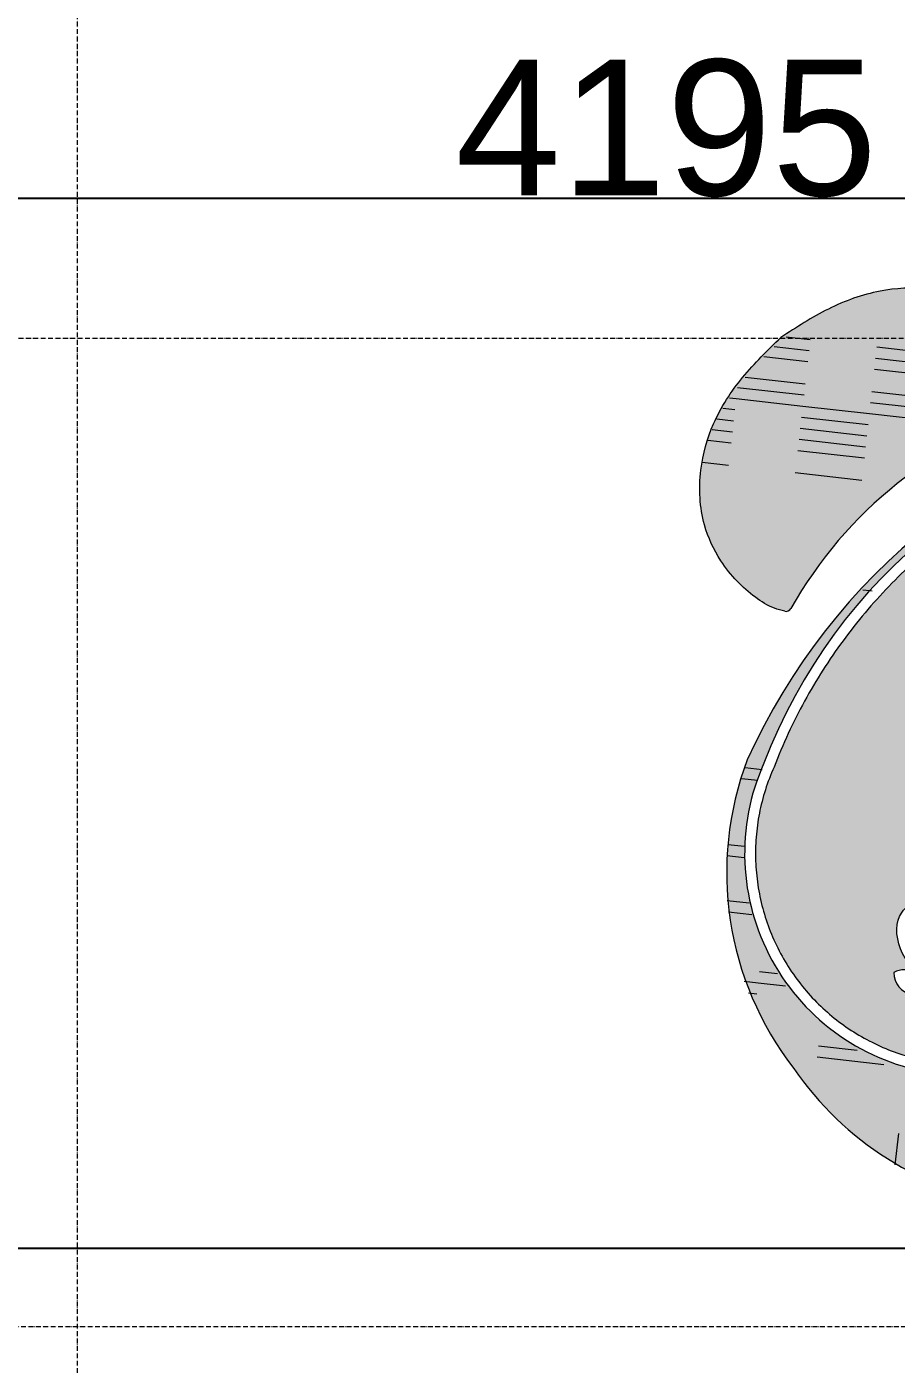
# Model space of a CAD drawing. Header units: millimetres. Extents: x -425671 to 598394, y -194194 to 343585.
# Drawn here: x 46999 to 48280, y 111645 to 113616 of the extents above; entities that cross this region are included whole.
import ezdxf

# ---------------------------------------------------------------- set-up
doc = ezdxf.new("R2010")
doc.units = ezdxf.units.MM
doc.linetypes.add('ACAD_ISO10W100', pattern=[18, 12, -3, 0, -3])
doc.linetypes.add('HIDDENX2', pattern=[19.049999999999997, 12.7, -6.35])
for name, color, linetype, lineweight in [('230mm Wall', 250, 'Continuous', 25), ('Centre line', 30, 'Continuous', 9), ('Furniture', 250, 'Continuous', 5), ('S-DIM', 30, 'Continuous', 13)]:
    doc.layers.add(name, color=color, linetype=linetype, lineweight=lineweight)
doc.styles.get("Standard").update_dxf_attribs({"font": 'arial.ttf'})
doc.dimstyles.new('ISO-25', dxfattribs={"dimtxt": 200, "dimasz": 180, "dimexe": 1.25, "dimexo": 0.625, "dimtad": 1, "dimtxsty": 'Standard', "dimblk": 'DOT', "dimcen": 2.5, "dimadec": 0, "dimazin": 0, "dimtfac": 1, "dimtmove": 0, "dimatfit": 3, "dimfxl": 0, "dimarcsym": 0})

# ---------------------------------------------------------------- blocks, each defined once
blk = doc.blocks.new('Cushion')
at = {"layer": 'Furniture', "ltscale": 0.8}
h = blk.add_hatch(color=256, dxfattribs=at)
h.dxf.hatch_style = 1
h.set_gradient(color1=(223, 171, 93), color2=(215, 143, 80), tint=0.4600000083446503, name='INVCYLINDER')
edge = h.paths.add_edge_path()
edge.add_spline(control_points=[(3475800.166877548, 840801.1348043206), (3475800.158126115, 840801.1473527737), (3475800.14079652, 840801.186145489), (3475800.144745061, 840801.2599152888), (3475800.081609456, 840801.2658263507), (3475800.067199547, 840801.2835557127), (3475800.064845531, 840801.2874235596)], knot_values=[0.2073441172874505, 0.2073441172874505, 0.2073441172874505, 0.2073441172874505, 0.252953593801604, 0.3298609559600126, 0.3881630586506157, 0.4022640617471339, 0.4022640617471339, 0.4022640617471339, 0.4022640617471339], degree=3, periodic=0)
edge.add_arc((3475800.618272167, 840801.0968125185), 0.5853320513290791, 160.9952826397712, 184.1559493868675)
edge.add_arc((3475800.614101155, 840801.0610578135), 0.5796602237150714, 180.6588213903199, 239.2826324909933)
edge.add_arc((3475800.844479251, 840801.592895132), 1.156901462012624, 242.9305929869724, 269.9999999999986)
edge.add_line((3475800.844479251, 840800.4359936701), (3475800.844479251, 840800.4481584606))
edge.add_arc((3475800.844479252, 840801.4458763261), 0.9977178654452257, 239.4880732450339, 270.0000000000065, ccw=False)
edge.add_arc((3475800.524875988, 840800.9455323811), 0.4049527755443825, 152.1348213461716, 242.5048834701893, ccw=False)
edge = h.paths.add_edge_path()
edge.add_spline(control_points=[(3475801.502439084, 840801.4923682675), (3475801.505171885, 840801.4733860386), (3475801.509593947, 840801.4353471047), (3475801.494493106, 840801.3828571964), (3475801.455836471, 840801.3292222896), (3475801.483618055, 840801.2684818553), (3475801.467242723, 840801.2307254286), (3475801.461035568, 840801.2197152637)], knot_values=[0.148739451090145, 0.148739451090145, 0.148739451090145, 0.148739451090145, 0.2056421361268849, 0.2629148179039328, 0.3092412859870526, 0.3939570791125504, 0.4310151165809862, 0.4310151165809862, 0.4310151165809862, 0.4310151165809862], degree=3, periodic=0)
edge.add_arc((3475801.165378725, 840800.944810448), 0.4037147846449037, -62.62076327616637, 42.91700041700318, ccw=False)
edge.add_arc((3475800.844479252, 840801.4458763261), 0.9977178654452257, 270.0000000000016, 300.5119267548242, ccw=False)
edge.add_line((3475800.844479251, 840800.4481584603), (3475800.844479251, 840800.4359936699))
edge.add_arc((3475800.844479251, 840801.592895132), 1.156901462012624, 269.9999999999958, 297.0694070130212)
edge.add_arc((3475801.073986651, 840801.0619172378), 0.5808439066892112, 300.7479011923649, 359.2577393142345)
edge.add_arc((3475801.070988902, 840801.096812518), 0.5853320513289907, 355.8440506131372, 402.5147584619918)
at = {"layer": 'Furniture', "lineweight": 5, "ltscale": 0.8}
h = blk.add_hatch(dxfattribs=at)
h.set_pattern_fill('AR-PARQ1,_O', color=256, scale=0.0004, angle=45)
h.set_pattern_definition([(135, (3476261.326817591, 840878.8301373713), (-0.1724209175245278, 1.387778780781446e-17), [0.12192, -0.12192]), (135, (3476261.341186, 840878.8445057814), (-0.1724209175245278, 1.387778780781446e-17), [0.12192, -0.12192]), (135, (3476261.35555441, 840878.8588741913), (-0.1724209175245278, 1.387778780781446e-17), [0.12192, -0.12192]), (135, (3476261.36992282, 840878.8732426006), (-0.1724209175245278, 1.387778780781446e-17), [0.12192, -0.12192]), (135, (3476261.384291229, 840878.8876110108), (-0.1724209175245278, 1.387778780781446e-17), [0.12192, -0.12192]), (135, (3476261.39865964, 840878.9019794207), (-0.1724209175245278, 1.387778780781446e-17), [0.12192, -0.12192]), (135, (3476261.413028049, 840878.9163478304), (-0.1724209175245278, 1.387778780781446e-17), [0.12192, -0.12192]), (44.99999999999997, (3476261.240607132, 840878.9163478306), (0.1724209175245278, -1.387778780781446e-17), [0.12192, -0.12192]), (44.99999999999997, (3476261.226238722, 840878.9307162402), (0.1724209175245278, -1.387778780781446e-17), [0.12192, -0.12192]), (44.99999999999997, (3476261.211870312, 840878.9450846501), (0.1724209175245278, -1.387778780781446e-17), [0.12192, -0.12192]), (44.99999999999997, (3476261.197501902, 840878.9594530598), (0.1724209175245278, -1.387778780781446e-17), [0.12192, -0.12192]), (44.99999999999997, (3476261.183133492, 840878.9738214698), (0.1724209175245278, -1.387778780781446e-17), [0.12192, -0.12192]), (44.99999999999997, (3476261.168765083, 840878.9881898793), (0.1724209175245278, -1.387778780781446e-17), [0.12192, -0.12192]), (44.99999999999997, (3476261.154396673, 840879.002558289), (0.1724209175245278, -1.387778780781446e-17), [0.12192, -0.12192])])
edge = h.paths.add_edge_path()
edge.add_spline(control_points=[(3475801.502439084, 840801.4923682675), (3475801.505171885, 840801.4733860386), (3475801.509593947, 840801.4353471047), (3475801.494493106, 840801.3828571964), (3475801.455836471, 840801.3292222896), (3475801.483618055, 840801.2684818553), (3475801.467242723, 840801.2307254286), (3475801.461035568, 840801.2197152637)], knot_values=[0.148739451090145, 0.148739451090145, 0.148739451090145, 0.148739451090145, 0.2056421361268849, 0.2629148179039328, 0.3092412859870526, 0.3939570791125504, 0.4310151165809862, 0.4310151165809862, 0.4310151165809862, 0.4310151165809862], degree=3, periodic=0)
edge.add_arc((3475801.165378725, 840800.944810448), 0.4037147846449037, -62.62076327616637, 42.91700041700318, ccw=False)
edge.add_arc((3475800.844479252, 840801.4458763261), 0.9977178654452257, 270.0000000000016, 300.5119267548242, ccw=False)
edge.add_line((3475800.844479251, 840800.4481584603), (3475800.844479251, 840800.4359936699))
edge.add_arc((3475800.844479251, 840801.592895132), 1.156901462012624, 269.9999999999958, 297.0694070130212)
edge.add_arc((3475801.073986651, 840801.0619172378), 0.5808439066892112, 300.7479011923649, 359.2577393142345)
edge.add_arc((3475801.070988902, 840801.096812518), 0.5853320513289907, 355.8440506131372, 402.5147584619918)
at = {"layer": 'Furniture', "ltscale": 0.8}
h = blk.add_hatch(color=256, dxfattribs=at)
h.dxf.hatch_style = 1
h.set_gradient(color1=(7, 8, 7), color2=(0, 0, 0), one_color=1, name='INVCURVED')
edge = h.paths.add_edge_path()
edge.add_spline(control_points=[(3475801.450238212, 840801.202267328), (3475801.441502284, 840801.1889568685), (3475801.416847625, 840801.1539833032), (3475801.408189881, 840801.111137766), (3475801.40268416, 840801.0838909928)], knot_values=[0, 0, 0, 0, 0.04685953863704084, 0.1287103344603137, 0.1287103344603137, 0.1287103344603137, 0.1287103344603137], degree=3, periodic=0)
edge.add_arc((3475801.37156323, 840801.0569253666), 0.04117835914062248, -38.41272192518892, 40.90823578006689, ccw=False)
edge.add_arc((3475801.413873478, 840801.0776417884), 0.0473784663276177, 207.0523596597661, 257.7598184193748, ccw=False)
edge.add_spline(control_points=[(3475801.371678629, 840801.0560938464), (3475801.372870045, 840801.045497841), (3475801.373278887, 840801.0111649656), (3475801.335421669, 840800.9296699158), (3475801.226940847, 840800.9746833298), (3475801.159269603, 840800.9696766514), (3475801.126295698, 840800.9590538216), (3475801.121238797, 840800.957365817)], knot_values=[2.111172975191505, 2.111172975191505, 2.111172975191505, 2.111172975191505, 2.143232908780736, 2.213458277248531, 2.334235129295382, 2.41560747285833, 2.43023556679096, 2.43023556679096, 2.43023556679096, 2.43023556679096], degree=3, periodic=0)
edge.add_spline(control_points=[(3475801.121238797, 840800.957365817), (3475801.121300052, 840800.9570498884), (3475801.126356896, 840800.9304069857), (3475801.117391117, 840800.8461875693), (3475800.988946537, 840800.8544844597), (3475800.892446231, 840800.8133810407), (3475800.815949137, 840800.7339284188), (3475800.732855983, 840800.7944461127), (3475800.73014944, 840800.8452599214), (3475800.73213803, 840800.8748584485)], knot_values=[0.735157354812675, 0.735157354812675, 0.735157354812675, 0.735157354812675, 0.7360827694696742, 0.8130426185268845, 0.9454017432410943, 1.034577541313374, 1.148128484079426, 1.208641513911873, 1.293515745824151, 1.293515745824151, 1.293515745824151, 1.293515745824151], degree=3, periodic=0)
edge.add_spline(control_points=[(3475800.73213803, 840800.8748584485), (3475800.711780188, 840800.871433259), (3475800.657947682, 840800.8687984109), (3475800.587959135, 840800.8389874315), (3475800.518156028, 840800.766487425), (3475800.439602798, 840800.8236986395), (3475800.439771387, 840800.9011227457), (3475800.450344176, 840800.963335907), (3475800.438252393, 840800.9929828055), (3475800.434978467, 840800.9994133079)], knot_values=[0.5693516790064053, 0.5693516790064053, 0.5693516790064053, 0.5693516790064053, 0.6104203621203302, 0.6679987655248332, 0.7413155412742704, 0.7803871696559984, 0.8412106647327778, 0.894801778097985, 0.9100013601453977, 0.9100013601453977, 0.9100013601453977, 0.9100013601453977], degree=3, periodic=0)
edge.add_arc((3475800.252665725, 840801.6139665019), 0.6410254008850996, 279.2525927780092, 286.52346425965857, ccw=False)
edge.add_arc((3475800.301161093, 840800.98444222), 0.05466478795521276, 280.63775312495244, 356.68522726235784, ccw=False)
edge.add_arc((3475800.349290726, 840800.95918405), 0.04751116794711975, 137.4893357642962, 216.8102934695701, ccw=False)
edge.add_spline(control_points=[(3475800.314267794, 840800.9912886493), (3475800.298063255, 840801.0060980254), (3475800.272929297, 840801.0290680244), (3475800.245322444, 840801.0804933606), (3475800.205786669, 840801.0962428346), (3475800.184628622, 840801.1145447117), (3475800.18113057, 840801.1179696595)], knot_values=[0, 0, 0, 0, 0.06551284254485118, 0.1016133243580179, 0.1706088476637564, 0.1852928695685593, 0.1852928695685593, 0.1852928695685593, 0.1852928695685593], degree=3, periodic=0)
edge.add_arc((3475800.523591691, 840800.9448088759), 0.3837502788904705, 153.177181452952, 242.7822619363309)
edge.add_arc((3475800.844630534, 840801.4464309963), 0.9782725475546321, 239.4969336090493, 300.5030663909507)
edge.add_arc((3475801.165669377, 840800.9448088758), 0.3837502788904927, 297.2177380636728, 402.1366437425473)
h = blk.add_hatch(color=256, dxfattribs=at)
h.dxf.hatch_style = 1
h.set_gradient(color1=(223, 171, 93), color2=(215, 143, 80), tint=0.4600000083446503, name='INVCYLINDER')
edge = h.paths.add_edge_path()
edge.add_spline(control_points=[(3475800.539745087, 840800.3941763226), (3475800.535591512, 840800.388990285), (3475800.523554496, 840800.3730300043), (3475800.512307635, 840800.3394829852), (3475800.504362914, 840800.296303054), (3475800.504409361, 840800.2415475387), (3475800.521829817, 840800.1694797385), (3475800.573799001, 840800.0974030243), (3475800.652178903, 840800.0405370904), (3475800.744575462, 840800.0098055962), (3475800.811035566, 840800.0032825109), (3475800.844479252, 840800.0000000005)], knot_values=[0.007464181058514722, 0.007464181058514722, 0.007464181058514722, 0.007464181058514722, 0.02730856403005035, 0.06738133375144986, 0.1116421031064042, 0.1589924669530773, 0.2306192619083547, 0.3304434591317348, 0.4181238615643618, 0.5175312517270183, 0.6182250767765329, 0.6182250767765329, 0.6182250767765329, 0.6182250767765329], degree=3, periodic=0)
edge.add_spline(control_points=[(3475800.844479252, 840800.0000000005), (3475800.877922937, 840800.0032825109), (3475800.944383041, 840800.0098055961), (3475801.036779601, 840800.0405370902), (3475801.115159501, 840800.0974030248), (3475801.167128685, 840800.1694797385), (3475801.184549142, 840800.2415475385), (3475801.184595588, 840800.2963030541), (3475801.176650869, 840800.3394829854), (3475801.165404007, 840800.3730300042), (3475801.153366992, 840800.388990285), (3475801.149213417, 840800.3941763227)], knot_values=[0.007464181044034568, 0.007464181044034568, 0.007464181044034568, 0.007464181044034568, 0.1081580060935492, 0.2075653962562057, 0.2952457986888327, 0.3950699959122128, 0.4666967908674902, 0.5140471547141633, 0.5583079240691177, 0.5983806937905172, 0.6182250767765329, 0.6182250767765329, 0.6182250767765329, 0.6182250767765329], degree=3, periodic=0)
edge.add_arc((3475801.141408213, 840800.387925018), 0.009999999999982493, 398.691763689985, 472.0802481311605)
edge.add_arc((3475800.844479252, 840801.1198966624), 0.77990461183505, 247.9197518709318, 292.08024813119073, ccw=False)
edge.add_arc((3475800.547550289, 840800.3879250183), 0.01000000000000941, 427.9197518702915, 501.3082362842778)
h = blk.add_hatch(dxfattribs=at)
h.set_pattern_fill('AR-PARQ1,_O', color=256, scale=0.0004, angle=225)
h.set_pattern_definition([(315, (3475335.313222311, 840721.0715434796), (0.1724209175245278, -4.163336342344337e-17), [0.12192, -0.12192]), (315, (3475335.298853902, 840721.0571750693), (0.1724209175245278, -4.163336342344337e-17), [0.12192, -0.12192]), (315, (3475335.284485492, 840721.04280666), (0.1724209175245278, -4.163336342344337e-17), [0.12192, -0.12192]), (315, (3475335.270117082, 840721.0284382502), (0.1724209175245278, -4.163336342344337e-17), [0.12192, -0.12192]), (315, (3475335.255748672, 840721.0140698401), (0.1724209175245278, -4.163336342344337e-17), [0.12192, -0.12192]), (315, (3475335.241380262, 840720.9997014309), (0.1724209175245278, -4.163336342344337e-17), [0.12192, -0.12192]), (315, (3475335.227011853, 840720.9853330208), (0.1724209175245278, -4.163336342344337e-17), [0.12192, -0.12192]), (225, (3475335.39943277, 840720.9853330207), (-0.1724209175245278, 4.163336342344337e-17), [0.12192, -0.12192]), (225, (3475335.41380118, 840720.970964611), (-0.1724209175245278, 4.163336342344337e-17), [0.12192, -0.12192]), (225, (3475335.428169589, 840720.9565962015), (-0.1724209175245278, 4.163336342344337e-17), [0.12192, -0.12192]), (225, (3475335.442538, 840720.9422277915), (-0.1724209175245278, 4.163336342344337e-17), [0.12192, -0.12192]), (225, (3475335.456906409, 840720.9278593818), (-0.1724209175245278, 4.163336342344337e-17), [0.12192, -0.12192]), (225, (3475335.471274819, 840720.9134909717), (-0.1724209175245278, 4.163336342344337e-17), [0.12192, -0.12192]), (225, (3475335.485643229, 840720.8991225618), (-0.1724209175245278, 4.163336342344337e-17), [0.12192, -0.12192])])
edge = h.paths.add_edge_path()
edge.add_spline(control_points=[(3475800.539745087, 840800.3941763226), (3475800.535591512, 840800.388990285), (3475800.523554496, 840800.3730300043), (3475800.512307635, 840800.3394829852), (3475800.504362914, 840800.296303054), (3475800.504409361, 840800.2415475387), (3475800.521829817, 840800.1694797385), (3475800.573799001, 840800.0974030243), (3475800.652178903, 840800.0405370904), (3475800.744575462, 840800.0098055962), (3475800.811035566, 840800.0032825109), (3475800.844479252, 840800.0000000005)], knot_values=[0.007464181058514722, 0.007464181058514722, 0.007464181058514722, 0.007464181058514722, 0.02730856403005035, 0.06738133375144986, 0.1116421031064042, 0.1589924669530773, 0.2306192619083547, 0.3304434591317348, 0.4181238615643618, 0.5175312517270183, 0.6182250767765329, 0.6182250767765329, 0.6182250767765329, 0.6182250767765329], degree=3, periodic=0)
edge.add_spline(control_points=[(3475800.844479252, 840800.0000000005), (3475800.877922937, 840800.0032825109), (3475800.944383041, 840800.0098055961), (3475801.036779601, 840800.0405370902), (3475801.115159501, 840800.0974030248), (3475801.167128685, 840800.1694797385), (3475801.184549142, 840800.2415475385), (3475801.184595588, 840800.2963030541), (3475801.176650869, 840800.3394829854), (3475801.165404007, 840800.3730300042), (3475801.153366992, 840800.388990285), (3475801.149213417, 840800.3941763227)], knot_values=[0.007464181044034568, 0.007464181044034568, 0.007464181044034568, 0.007464181044034568, 0.1081580060935492, 0.2075653962562057, 0.2952457986888327, 0.3950699959122128, 0.4666967908674902, 0.5140471547141633, 0.5583079240691177, 0.5983806937905172, 0.6182250767765329, 0.6182250767765329, 0.6182250767765329, 0.6182250767765329], degree=3, periodic=0)
edge.add_arc((3475801.141408213, 840800.387925018), 0.009999999999982493, 398.691763689985, 472.0802481311605)
edge.add_arc((3475800.844479252, 840801.1198966624), 0.77990461183505, 247.9197518709318, 292.08024813119073, ccw=False)
edge.add_arc((3475800.547550289, 840800.3879250183), 0.01000000000000941, 427.9197518702915, 501.3082362842778)
at = {"layer": 'Furniture', "lineweight": 18}
for centre, radius, start, end in [((3475801.070988901, 840801.0968125175), 0.5853320513289973, 355.8440506295794, 42.51475767189038), ((3475801.165378725, 840800.9448104475), 0.40371478464492, 297.3792315063597, 42.91699775306357), ((3475801.073986651, 840801.0619172378), 0.5808439066892158, 300.7478994365233, 359.2577390716002), ((3475800.844479251, 840801.4458763256), 0.9977178654452021, 239.4880827427839, 300.5119172572161), ((3475800.844479251, 840801.592895132), 1.156901462012623, 242.9305896647875, 297.0694103352125)]:
    blk.add_arc(centre, radius, start, end, dxfattribs=at)
at = {"layer": 'Furniture', "linetype": 'HIDDENX2', "lineweight": 5}
for centre, radius, start, end in [((3475801.165669377, 840800.9448088758), 0.3837502788905015, 297.2177459556813, 42.13664278664621), ((3475800.844630534, 840801.4464309963), 0.9782725475546378, 239.4969373285414, 300.5030626714586)]:
    blk.add_arc(centre, radius, start, end, dxfattribs=at)
at = {"layer": 'Furniture', "ltscale": 0.8}
for centre, radius, start, end in [((3475801.37156323, 840801.0569253666), 0.0411783591406534, 321.5872822646714, 40.90823584384626), ((3475801.413873478, 840801.0776417884), 0.04737846632759565, 207.0523658884739, 257.7598079673599), ((3475800.844479251, 840801.119896662), 0.779904611835052, 247.9197579747785, 292.0802420252215), ((3475801.141408213, 840800.387925018), 0.01, 38.69175604765382, 112.0802420252216)]:
    blk.add_arc(centre, radius, start, end, dxfattribs=at)
for points, knots in [([(3475801.010739855, 840801.2726125476), (3475801.009345858, 840801.2844265526), (3475801.010456363, 840801.3102371894), (3475801.027715675, 840801.3331702221), (3475801.037313959, 840801.3459237881), (3475801.054628136, 840801.3571447142), (3475801.107282959, 840801.3912691128), (3475801.173737403, 840801.2981110148), (3475801.261199489, 840801.3337888919), (3475801.329903829, 840801.3642188278), (3475801.414325803, 840801.2961890968), (3475801.340989979, 840801.2147176036), (3475801.353552279, 840801.1173486788), (3475801.385381959, 840801.0372191884), (3475801.335421669, 840800.9296699158), (3475801.226940847, 840800.9746833298), (3475801.159269603, 840800.969676651), (3475801.126295698, 840800.9590538216), (3475801.121238797, 840800.9573658166)], [1.389174740392612, 1.389174740392612, 1.389174740392612, 1.389174740392612, 1.425744671245102, 1.471562104562005, 1.471562104562005, 1.471562104562005, 1.527790482268245, 1.642560435907896, 1.707772101382381, 1.79039158666113, 1.855536491429625, 1.959045647712635, 2.0398593051936, 2.143232908780736, 2.213458277248531, 2.334235129295382, 2.41560747285833, 2.43023556679096, 2.43023556679096, 2.43023556679096, 2.43023556679096]), ([(3475800.539745087, 840800.3941763226), (3475800.535591512, 840800.388990285), (3475800.523554496, 840800.3730300039), (3475800.512307635, 840800.3394829852), (3475800.504362914, 840800.296303054), (3475800.504409361, 840800.2415475382), (3475800.521829817, 840800.1694797385), (3475800.573799001, 840800.0974030243), (3475800.652178903, 840800.0405370904), (3475800.744575461, 840800.0098055957), (3475800.811035566, 840800.0032825109), (3475800.844479252, 840800.0000000005)], [0.007464181058514722, 0.007464181058514722, 0.007464181058514722, 0.007464181058514722, 0.02730856403005035, 0.06738133375144986, 0.1116421031064042, 0.1589924669530773, 0.2306192619083547, 0.3304434591317348, 0.4181238615643618, 0.5175312517270183, 0.6182250767765329, 0.6182250767765329, 0.6182250767765329, 0.6182250767765329]), ([(3475801.149213417, 840800.3941763227), (3475801.153366992, 840800.388990285), (3475801.165404007, 840800.3730300037), (3475801.176650868, 840800.339482985), (3475801.184595588, 840800.2963030541), (3475801.184549142, 840800.2415475385), (3475801.167128685, 840800.1694797385), (3475801.115159501, 840800.0974030243), (3475801.036779601, 840800.0405370902), (3475800.944383041, 840800.0098055956), (3475800.877922937, 840800.0032825109), (3475800.844479252, 840800.0000000005)], [0.007464181044034554, 0.007464181044034554, 0.007464181044034554, 0.007464181044034554, 0.02730856403005035, 0.06738133375144986, 0.1116421031064042, 0.1589924669530773, 0.2306192619083547, 0.3304434591317348, 0.4181238615643618, 0.5175312517270183, 0.6182250767765329, 0.6182250767765329, 0.6182250767765329, 0.6182250767765329])]:
    blk.add_open_spline(points, degree=3, knots=knots, dxfattribs=at)
blk = doc.blocks.new('_Dot')
at = {"color": 0, "linetype": 'ByBlock', "lineweight": -2}
blk.add_line((-0.5, 0), (-1, 0), dxfattribs=at)
at = {"color": 0, "linetype": 'ByBlock', "const_width": 0.5}
blk.add_lwpolyline([(-0.25, 0, 1), (0.25, 0, 1)], format="xyb", close=True, dxfattribs=at)
blk = doc.blocks.new('*D226')
at = {"layer": 'Defpoints', "color": 0, "transparency": 16777216}
for p in [(45844.02959641349, 114626.015518338), (50039.02959639672, 114626.0155183407), (50039.02959639672, 113363.3696100106)]:
    blk.add_point(p, dxfattribs=at)
at = {"layer": 'S-DIM', "color": 0, "lineweight": -2, "transparency": 16777216}
for p, q in [((45844.02959641349, 114625.390518338), (45844.02959641349, 113362.1196100106)), ((50039.02959639672, 114625.3905183407), (50039.02959639672, 113362.1196100106)), ((45944.02959641349, 113363.3696100106), (49939.02959639672, 113363.3696100106))]:
    blk.add_line(p, q, dxfattribs=at)
at = {"layer": 'S-DIM', "color": 0, "lineweight": -2, "transparency": 16777216, "xscale": 100, "yscale": 100, "zscale": 100, "rotation": 180}
blk.add_blockref('_Dot', (45844.02959641349, 113363.3696100106), dxfattribs=at)
at = {"layer": 'S-DIM', "color": 0, "lineweight": -2, "transparency": 16777216, "xscale": 100, "yscale": 100, "zscale": 100}
blk.add_blockref('_Dot', (50039.02959639672, 113363.3696100106), dxfattribs=at)
at = {"layer": 'S-DIM', "color": 0, "transparency": 16777216, "insert": (47941.5295964051, 113466.109207555), "char_height": 200, "attachment_point": 5}
blk.add_mtext('4195', dxfattribs=at)

msp = doc.modelspace()

# ---------------------------------------------------------------- linework, layer by layer
at = {"layer": '230mm Wall'}
msp.add_line((50269.02959639691, 111816.0155183391), (45614.02959641321, 111816.0155183391), dxfattribs=at)
at = {"layer": 'Centre line', "linetype": 'ACAD_ISO10W100', "ltscale": 0.6}
for p, q in [((47074.011240753, 97626.01551833795), (47074.03793986439, 129626.015518338)), ((37039.02959641535, 111701.0155182572), (63039.02959641535, 111701.0155184275))]:
    msp.add_line(p, q, dxfattribs=at)
msp.add_lwpolyline([(63775.22008997574, 113074.2423735508), (57278.52325948607, 113074.2423735508), (57278.52325948607, 112484.7089184772), (49359.35208791774, 112484.7089184772), (49359.35208791774, 113156.7140259098), (36289.85863518714, 113156.7140259098)], dxfattribs=at)

# ---------------------------------------------------------------- block references
at = {"layer": 'Furniture', "xscale": 810.0000000000006, "yscale": 810.0000000000006, "zscale": 810.0000000000006, "rotation": 218.54976036341}
msp.add_blockref('Cushion', (1777454045.399279, 2287278274.902169), dxfattribs=at)

# ---------------------------------------------------------------- dimensions: what is measured, and where the dimension line sits
at = {"layer": 'S-DIM'}
dim = msp.add_linear_dim(base=(50039.02959639672, 113363.3696100106), p1=(45844.02959641349, 114626.015518338), p2=(50039.02959639672, 114626.0155183407), dimstyle='ISO-25', override={"dimasz": 100}, dxfattribs=at)
dim.commit()
dim.dimension.update_dxf_attribs({"geometry": '*D226', "text_midpoint": (47941.5295964051, 113466.109207555)})

doc.saveas('drawing.dxf')
